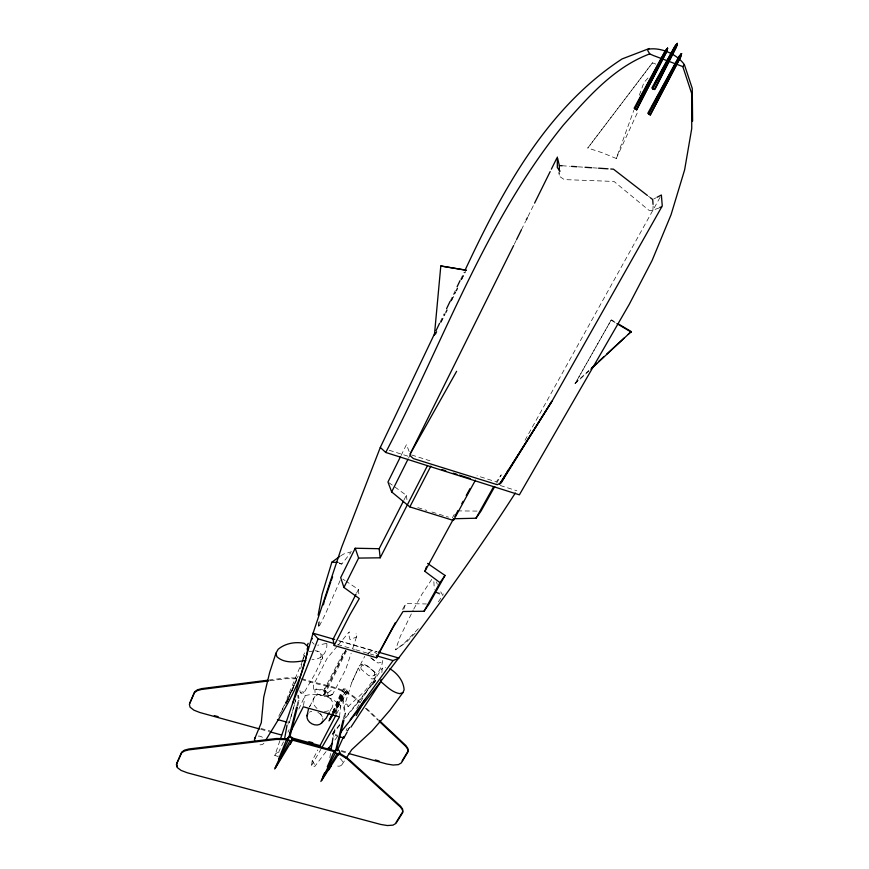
<?xml version="1.0" encoding="UTF-8"?>
<svg xmlns="http://www.w3.org/2000/svg" width="869" height="869" viewBox="0 0 869 869"><rect width="100%" height="100%" fill="white"/><g stroke="black" fill="none" stroke-linecap="round" stroke-linejoin="round"><path stroke-width="0.65" stroke-dasharray="4.34 3.26" d="M659.158 207.952L651.196 210.711L648.817 210.211L614.003 181.447L564.263 179.59L559.984 176.679L559.332 172.355M315.132 650.675L319.477 651.869L322.084 654.629L322.703 657.714L315.067 673.747L303.846 693.06C300.555 694.961 299.099 691.659 300.326 688.574M370.889 657.887L377.906 663.014L381.936 662.276L382.816 660.255L381.589 666.186L377.754 673.366L371.878 676.473L368.51 675.463L361.091 669.087L360.95 663.471L364.774 656.301M326.82 643.44C327.722 651.956 321.161 660.44 312.036 659.278M333.815 731.35L333.142 736.63M335.499 714.209L336.281 706.301L341.952 695.7L342.734 695.917L345.504 713.721L344.222 718.924M334.869 728.928L333.935 736.847M336.412 713.112L337.053 706.519L342.734 695.917M381.839 672.573L382.338 668.076L385.597 667.359M339.464 716.892L340.811 705.769C331.317 696.623 317.989 691.974 305.041 695.7L298.795 709.061M346.557 650.87L324.691 694.581L323.887 694.353L324.68 688.661L344.254 651.066M324.691 694.581L325.484 688.889L345.688 650.131M326.049 751.609L314.795 766.415L311.536 765.524L312.221 760.668L317.815 749.925M340.148 580.514L325.125 614.622L318.619 627.451L319.825 618.967M303.509 705.541L305.041 695.7M329.829 757.768L330.654 752.478M283.457 741.854L278.906 751.566L278.123 756.421L274.832 755.53L280.003 740.366M288.063 724.138L288.541 721.487M328.015 696.145L327.765 692.951L322.953 689.812L314.882 689.313L315.067 692.495C320.009 695.928 327.07 698.024 332.555 694.461L345.645 669.684L351.141 653.26M300.674 668.717L304.422 652.901M348.263 706.475C346.416 701.098 342.853 706.019 348.263 706.475L365.099 690.757L375.147 677.831L376.299 675.246L375.919 673.432L367.359 665.752L362.492 664.242L359.56 665.404L351.663 682.773L345.047 703.89M343.418 718.706L344.7 713.492L341.952 695.7M297.763 705.921L299.099 700.696L298.61 695.287M296.948 705.693L298.284 700.468L297.795 695.059M295.645 699.914L289.312 722.812L295.873 699.512M352.771 648.285L356.833 635.847L356.084 633.751M403.792 609.234L405.747 603.553L426.451 603.966M356.833 635.847L356.42 637.031L350.033 639.682L348.48 633.414L349.696 631.893M415.154 633.153L406.127 642.419L395.504 649.816L400.196 636.608L413.155 610.223M655.845 64.121L652.478 62.829L587.792 148.023L602.032 152.662L616.262 158.484L633.794 110.396M639.334 95.21L643.94 82.555L648.437 77.515M302.651 660.614L287.085 698.133M303.14 659.343L305.106 654.292M286.27 703.412L297.307 677.233M274.832 755.53L275.495 753.879L278.906 751.566M332.545 712.232L341.039 692.626L343.57 688.954L345.286 688.867L346.85 689.888L347.361 691.42L346.264 694.103L333.327 714.22M286.368 703.401L289.985 694.689M290.507 693.44L296.709 678.493M346.09 730.764L347.111 728.363M347.361 691.42L333.968 713.167M374.17 675.571L374.756 672.095M287.574 701.077L289.203 697.405M291.908 691.289L293.526 687.629M332.686 712.211L343.57 688.954M368.456 654.281L369.358 652.282L371.66 651.402L375.039 652.434L378.2 654.944M360.798 667.631L361.7 665.621L365.719 664.894M351.663 682.773L358.376 667.968L360.135 671.455M616.262 158.484L638.302 110.721M287.997 732.132L289.138 729.71M652.891 210.341L653.151 205.562M346.85 689.888L333.653 712.917M440.148 322.084L444.244 313.557M450.088 301.38L455.356 290.409M460.613 279.449L464.122 272.138M440.692 322.747L444.754 314.306M451.12 301.043L455.182 292.603M461.548 279.34L465.024 272.095M441.224 322.073L445.286 313.633M451.663 300.37L455.714 291.93M461.515 279.861L465.567 271.421M332.925 712.417L343.222 691.648L342.712 690.105M322.703 657.714L321.975 659.234L320.259 660.027M320.618 657.475L321.204 656.258L320.748 653.846L316.979 650.859M303.846 693.06L303.162 691.767L300.316 692.55M401.098 455.465L406.464 444.602L409.364 452.065M514.231 244.341L516.62 239.496M521.411 229.796L525.604 221.313M528.004 216.468L533.99 204.334M278.786 716.23L294.363 685.011M294.96 683.805L296.763 680.199M281.035 712.308L292.429 689.497M408.528 458.169L410.331 454.552M323.887 694.353L345.732 650.631M346.514 692.571L344.797 692.669L333.544 712.808M333.109 712.558L345.286 688.867M356.583 593.082L358.419 589.464L346.22 581.339M403.955 500.066L406.377 495.319L389.051 482.784M309.625 706.703L314.991 696.341M309.418 707.094L310.374 705.27M336.466 714.122L340.811 705.769M329.786 711.461L330.97 709.245M402.521 609.484L405.747 603.553M452.38 517.881L454.281 514.372M413.774 609.082L421.91 594.287L432.132 578.776M347.242 731.187L349.838 726.484M373.181 684.185L375.766 679.493L344.005 719.184M347.785 730.894L349.729 727.375M374.376 682.73L375.669 680.384L344.732 719.032M660.049 197.382L524.246 441.648M496.71 483.045L501.283 474.843L496.308 481.871L477.027 475.745M588.889 371.02L575.104 383.685L611.331 319.781L615.752 322.41M575.104 383.685L611.331 319.781M311.536 765.524L320.846 749.317M356.79 708.452L365.968 692.615L382.338 668.076M297.209 677.69L298.208 676.082M341.973 764.655L345.438 759.321M438.378 601.837L441.343 597.427M652.478 62.829L587.792 148.023M334.902 739.964L338.117 735.739M339.268 563.612L341.81 564.046L350.685 552.76M339.833 724.409L332.306 733.816L337.509 735.261M339.714 725.3L332.197 734.696L337.389 736.141M337.172 646.275L327.113 658.311L314.35 683.251L313.285 685.978L313.503 689.074L315.067 692.495M338.008 645.265L348.903 632.23M418.326 628.7L403.955 643.549L395.504 649.816M575.093 383.142L588.878 370.476M367.522 653.89L369.358 652.282M327.765 692.951L333.338 688.639M340.789 555.78L343.82 553.944L351.489 551.728M653.781 198.968L655.943 197.839M326.299 643.462L317.674 645.232M375.147 677.831L372.225 679.015L368.011 677.755M309.212 651.707L314.013 650.859M268.803 680.069L286.27 677.842L296.318 677.983M270.009 680.753L286.129 678.7L296.177 678.841M457.496 510.885L478.384 511.102M562.037 165.751L570.162 166.294M578.276 166.837L585.043 167.282M593.169 167.826L597.22 168.097M316.023 688.954L326.538 691.93M435.738 592.191L443.57 594.114M260.95 728.461L270.02 730.959M341.398 750.62L347.904 752.413M260.798 729.308L268.575 731.448M341.3 751.468L346.492 752.902M298.284 700.468L299.099 700.696M344.7 713.492L345.504 713.721M336.281 706.301L337.053 706.519M301.662 678.461C321.291 685.858 345.938 685.63 360.526 702.771M301.532 679.319C320.683 686.738 344.895 686.228 359.44 702.695M324.68 688.661L325.484 688.889M339.475 641.105L376.516 651.848M337.585 644.526L354.465 649.415M355.769 649.784L373.768 654.998M338.486 640.562L376.972 651.728M417.826 507.626L426.798 510.418M431.915 512.015L448.48 517.164M389.236 450.261L408.387 456.334M411.558 454.943L429.959 460.787M500.262 485.499L516.849 490.779M338.932 562.808L341.81 564.046M435.651 592.397L441.691 595.048M364.643 664.437L374.517 671.759L373.637 670.759M611.341 320.324L615.773 322.942M343.222 691.648L344.797 692.669M342.897 579.123L345.112 580.601M648.459 196.253L650.577 197.893M370.944 657.92L376.244 662.145M366.436 708.344L378.254 719.489M365.349 708.268L378.167 720.347M312.058 642.093L314.143 644.266M312.221 760.668L314.654 764.557L314.795 766.415M442.897 595.58L439.149 589.139M320.552 713.677L322.247 716.729M436.477 581.893L437.313 584.326M558.658 172.573L559.332 175.071M303.661 654.411L304.052 656.486M406.377 495.319L407.224 501.837M358.419 589.464L358.919 594.657M318.304 622.041L318.619 627.451M433.87 581.665L434.294 589.312M339.996 758.507A5.171 4.073 29.9 0 1 341.962 764.666A5.171 4.073 29.9 0 1 335.293 765.165M309.473 712.2A8.342 6.463 27.7 0 1 311.797 711.331M317.88 712.352A8.342 6.463 27.7 0 1 322.855 720.292M317.033 708.441A10.406 7.984 27.7 0 1 316.761 695.124A10.406 7.984 27.7 0 1 332.056 701.164A10.406 7.984 27.7 0 1 324.452 711.363M263.904 743.288A5.225 4.16 25.4 0 1 258.843 744.603M258.31 736.086A5.225 4.16 25.4 0 1 263.589 738.476M332.555 694.461L326.874 696.504L332.555 694.461"/><path stroke-width="1.3" d="M559.332 170.997L559.332 165.566L557.626 158.277M557.344 157.061L557.322 167.565L560.071 171.193M434.402 335.206L440.8 265.979L466.142 270.216L440.8 265.979M513.622 245.558L410.255 453.814L410.07 455.649L413.383 458.582L497.307 484.717L501.174 482.719L551.88 401.217L499.653 484.109L551.207 402.608L661.667 206.996L662.254 205.703L661.363 195.014L657.029 197.274M350.902 727.212L380.894 681.687L381.122 679.406M339.996 736.858L343.896 737.944L344.005 737.064M254.563 739.074L261.287 722.747L263.72 697.22L269.683 672.345L275.94 653.227L278.134 649.284C285.26 643.321 295.199 641.539 304.172 643.321L308.06 646.699C303.411 681.1 283.631 711.048 265.816 740.008M331.067 749.838L332.936 737.944M284.641 738.444L287.02 725.235M318.141 615.176L322.095 594.309L331.849 562.243L339.779 556.388M307.018 715.882L308.473 708.93M335.467 751.272L343.103 720.01M336.596 750.197L343.907 720.227M323.409 604.867L324.387 601.011M289.768 737.292L297.426 707.236M288.606 738.378L296.611 707.008M280.426 739.095L292.495 703.727L304.845 661.407M305.584 658.843L313.079 633.197L341.658 547.231L380.307 447.437L434.891 333.044M684.37 64.621L682.817 66.587L653.412 55.54L649.74 53.889L647.731 50.543L648.111 49.229C660.798 46.98 676.918 54.15 684.37 64.621L692.256 88.399L692.604 121.139M324.81 599.729L330.796 581.752M355.964 594.287L333.055 639.247L334.174 645.493L376.57 657.757L392.94 627.69L403.01 611.504L424.018 611.265L440.007 582.654L424.898 571.346L426.44 566.816M331.241 580.546L332.588 576.907M278.623 759.028L286.216 740.507L288.801 736.727L290.615 736.608L292.245 737.672L292.744 739.313L290.289 744.266M307.072 649.23L308.06 646.699M292.495 703.727L318.108 638.878L313.079 633.197L334.674 639.454M292.744 739.313L275.462 767.924M338.638 754.911L339.768 752.25L339.247 750.62L337.617 749.556L335.836 749.675L333.229 753.423L327.255 766.806M343.537 736.749L337.161 750.87M189.583 703.466L194.667 691.757L197.426 689.801L201.662 688.617L267.467 680.242M666.773 50.065L667.566 48.219L665.187 50.891L634.153 108.201L636.597 109.874L666.816 51.521L667.566 48.219L665.556 50.674L637.455 102.976M676.516 45.307L677.32 43.45L674.92 46.133L651.891 87.932L652.749 89.007L655.085 89.149L676.549 46.763L677.32 43.45L675.289 45.916M339.768 752.25L321.66 780.438M291.506 739.334L292.245 737.672M322.92 776.538L324.55 772.889M346.134 758.257L351.673 749.73L372.258 730.644L389.931 710.223L402.868 692.669L404.107 689.877C403.651 681.057 397.242 673.149 389.899 668.782M275.18 767.729L288.356 739.606L287.867 737.966M436.064 330.611L439.562 323.301M446.579 308.68L450.088 301.38M457.105 286.759L460.027 280.665M465.295 269.705C502.478 190.365 546.731 108.028 622.095 58.929L649.36 48.49M435.434 334.141L436.596 331.73M445.862 312.427L447.024 310.016M456.29 290.724L457.452 288.302M329.46 719.641L332.349 713.612M376.57 657.757L377.57 655.693M682.817 66.587L691.626 93.352L691.746 128.471L684.62 169.868L671.042 214.762L652.141 260.396L629.286 304.269L519.38 494.83L385.717 452.456C443.299 342.744 484.533 222.366 563.373 125.06C588.15 97.089 613.807 67.402 649.74 53.889M291.81 740.551L289.985 740.67L274.713 768.989M403.357 501.25L379.177 548.708L355.215 548.241L340.681 577.646L343.928 587.455L359.299 598.545L349.783 615.002L334.174 645.493M400.5 456.67L387.965 482.002L391.658 491.919L409.842 506.899L453.455 520.455L475.43 480.188M516.62 239.496L521.411 229.796M526.201 220.096L527.407 217.674M534.587 203.129L550.164 171.606M551.359 169.183L556.747 158.267M321.389 780.243L335.477 752.565L334.956 750.925L292.386 739.171M307.463 644.82L308.213 643.31M311.613 639.671L312.21 638.465M343.928 587.455L358.604 558.083L355.215 548.241M391.658 491.919L407.919 459.375M289.518 733.968L303.314 706.779L339.464 716.892L321.508 748.155M358.604 558.083L380.188 557.811L427.537 465.502M636.597 109.874L666.447 51.738L667.566 48.219L635 109.277M654.357 89.616L676.191 46.98L677.32 43.45L652.749 89.007M409.842 506.899L430.872 466.066M338.888 753.499L337.107 753.629L320.878 781.492M665.122 53.378L666.371 50.989M319.673 746.341L335.847 715.317M650.24 115.001L680.405 57.115L681.546 53.606L679.145 56.268L647.796 113.328L650.24 115.001L680.775 56.898L681.546 53.606L679.515 56.05L651.761 106.941M679.069 58.744L681.546 53.606L648.654 114.404M329.199 712.58L326.244 718.12L321.345 723.28M655.215 82.729L674.648 47.1M379.069 652.586L395.428 622.53M424.898 571.346L453.585 518.75L475.995 518.228L480.991 511.135L494.743 486.553M454.845 516.425L458.017 510.614M461.819 503.64L463.09 501.315M466.251 495.504L470.053 488.53M360.863 706.508L364.1 700.642M343.896 737.944L347.133 732.067M356.214 715.621L364.643 700.349M475.995 518.228L493.679 486.564M427.591 563.427L445.026 575.441L429.047 604.02L424.018 611.265M410.255 453.814L456.627 371.291M501.174 482.719L505.791 474.507M507.105 472.16L508.419 469.814M328.96 720.89L332.23 715.122M402.119 760.896L408.05 751.055L407.8 748.339L405.845 745.504L379.242 720.423M396.047 822.476L402.814 811.657L402.553 808.963L400.522 806.139L347.307 757.974L339.54 753.173M329.72 719.825L333.262 714.275M287.27 739.106L288.801 736.727M328.319 770.434L331.263 766.002M515.328 493.027C461.732 576.212 402.151 655.215 340.529 732.567M334.761 751.24L335.836 749.675M440.007 582.654L445.026 575.441M350.174 719.869L393.06 660.581L398.969 658.105L378.265 652.098M327.656 749.491L332.49 743.147M591.832 367.761L596.764 363.242M598.73 361.428L603.651 356.909M606.605 354.194L624.333 337.911M628.276 334.293L631.231 331.578L617.957 323.713M590.866 369.206L631.231 331.578M402.868 692.669L399.729 693.647C392.104 692.343 386.618 686.391 380.894 681.687M659.788 207.398L661.667 206.996M305.997 660.277C296.47 662.145 284.619 663.873 276.885 656.692L275.94 653.227M268.662 680.916L201.478 689.465L197.241 690.649L194.482 692.604L189.399 704.314L190.05 707.16L193.896 710.169L199.892 712.526L259.505 728.95M337.976 562.395L331.849 562.243M559.332 165.566L562.037 165.751M571.509 166.381L576.929 166.739M585.043 167.282L591.811 167.739M598.578 168.184L608.05 168.825M610.755 168.999L613.46 169.183L647.394 195.438M287.541 738.737L276.44 738.509L188.953 748.959L184.576 750.121L181.74 752.054L176.592 763.688L177.287 766.512M287.4 739.66L276.288 739.421L188.758 749.871L184.38 751.033L181.545 752.967L176.396 764.59L177.091 767.425L181.1 770.423L187.313 772.791L380.894 824.485L387.422 825.55L392.94 825.148L395.971 823.388L402.738 812.569L402.477 809.875L400.435 807.051L347.198 758.898L338.302 753.521M214.317 715.611L218.206 716.675M308.919 741.67L312.818 742.745M375.191 759.93L379.08 761.005M269.879 731.807L281.534 735.011M289.312 737.162L320.498 745.743M328.297 747.894L330.893 748.611M349.099 753.619L386.792 764.003L393.114 765.046L398.447 764.622L401.38 762.841L407.974 751.913L407.724 749.197L405.769 746.352L379.156 721.27M292.245 740.084L334.913 751.826M277.439 719.521L286.933 722.15M318.108 638.878L333.685 643.397M376.342 655.737L393.06 660.581M442.049 469.608L445.775 470.781M453.216 473.149L456.92 474.322M459.386 475.104L470.487 478.623M616.881 323.605L631.252 332.121M335.477 752.565L337.107 753.629M288.356 739.606L289.985 740.67M650.577 197.893L652.695 199.533L653.064 204.356M385.717 452.456L380.307 447.437M379.177 548.708L380.188 557.811M322.584 721.389A8.342 6.463 27.7 0 1 311.982 723.866A8.342 6.463 27.7 0 1 307.822 713.764M254.671 740.768A5.225 4.16 25.4 0 1 255.214 737.585"/></g></svg>
